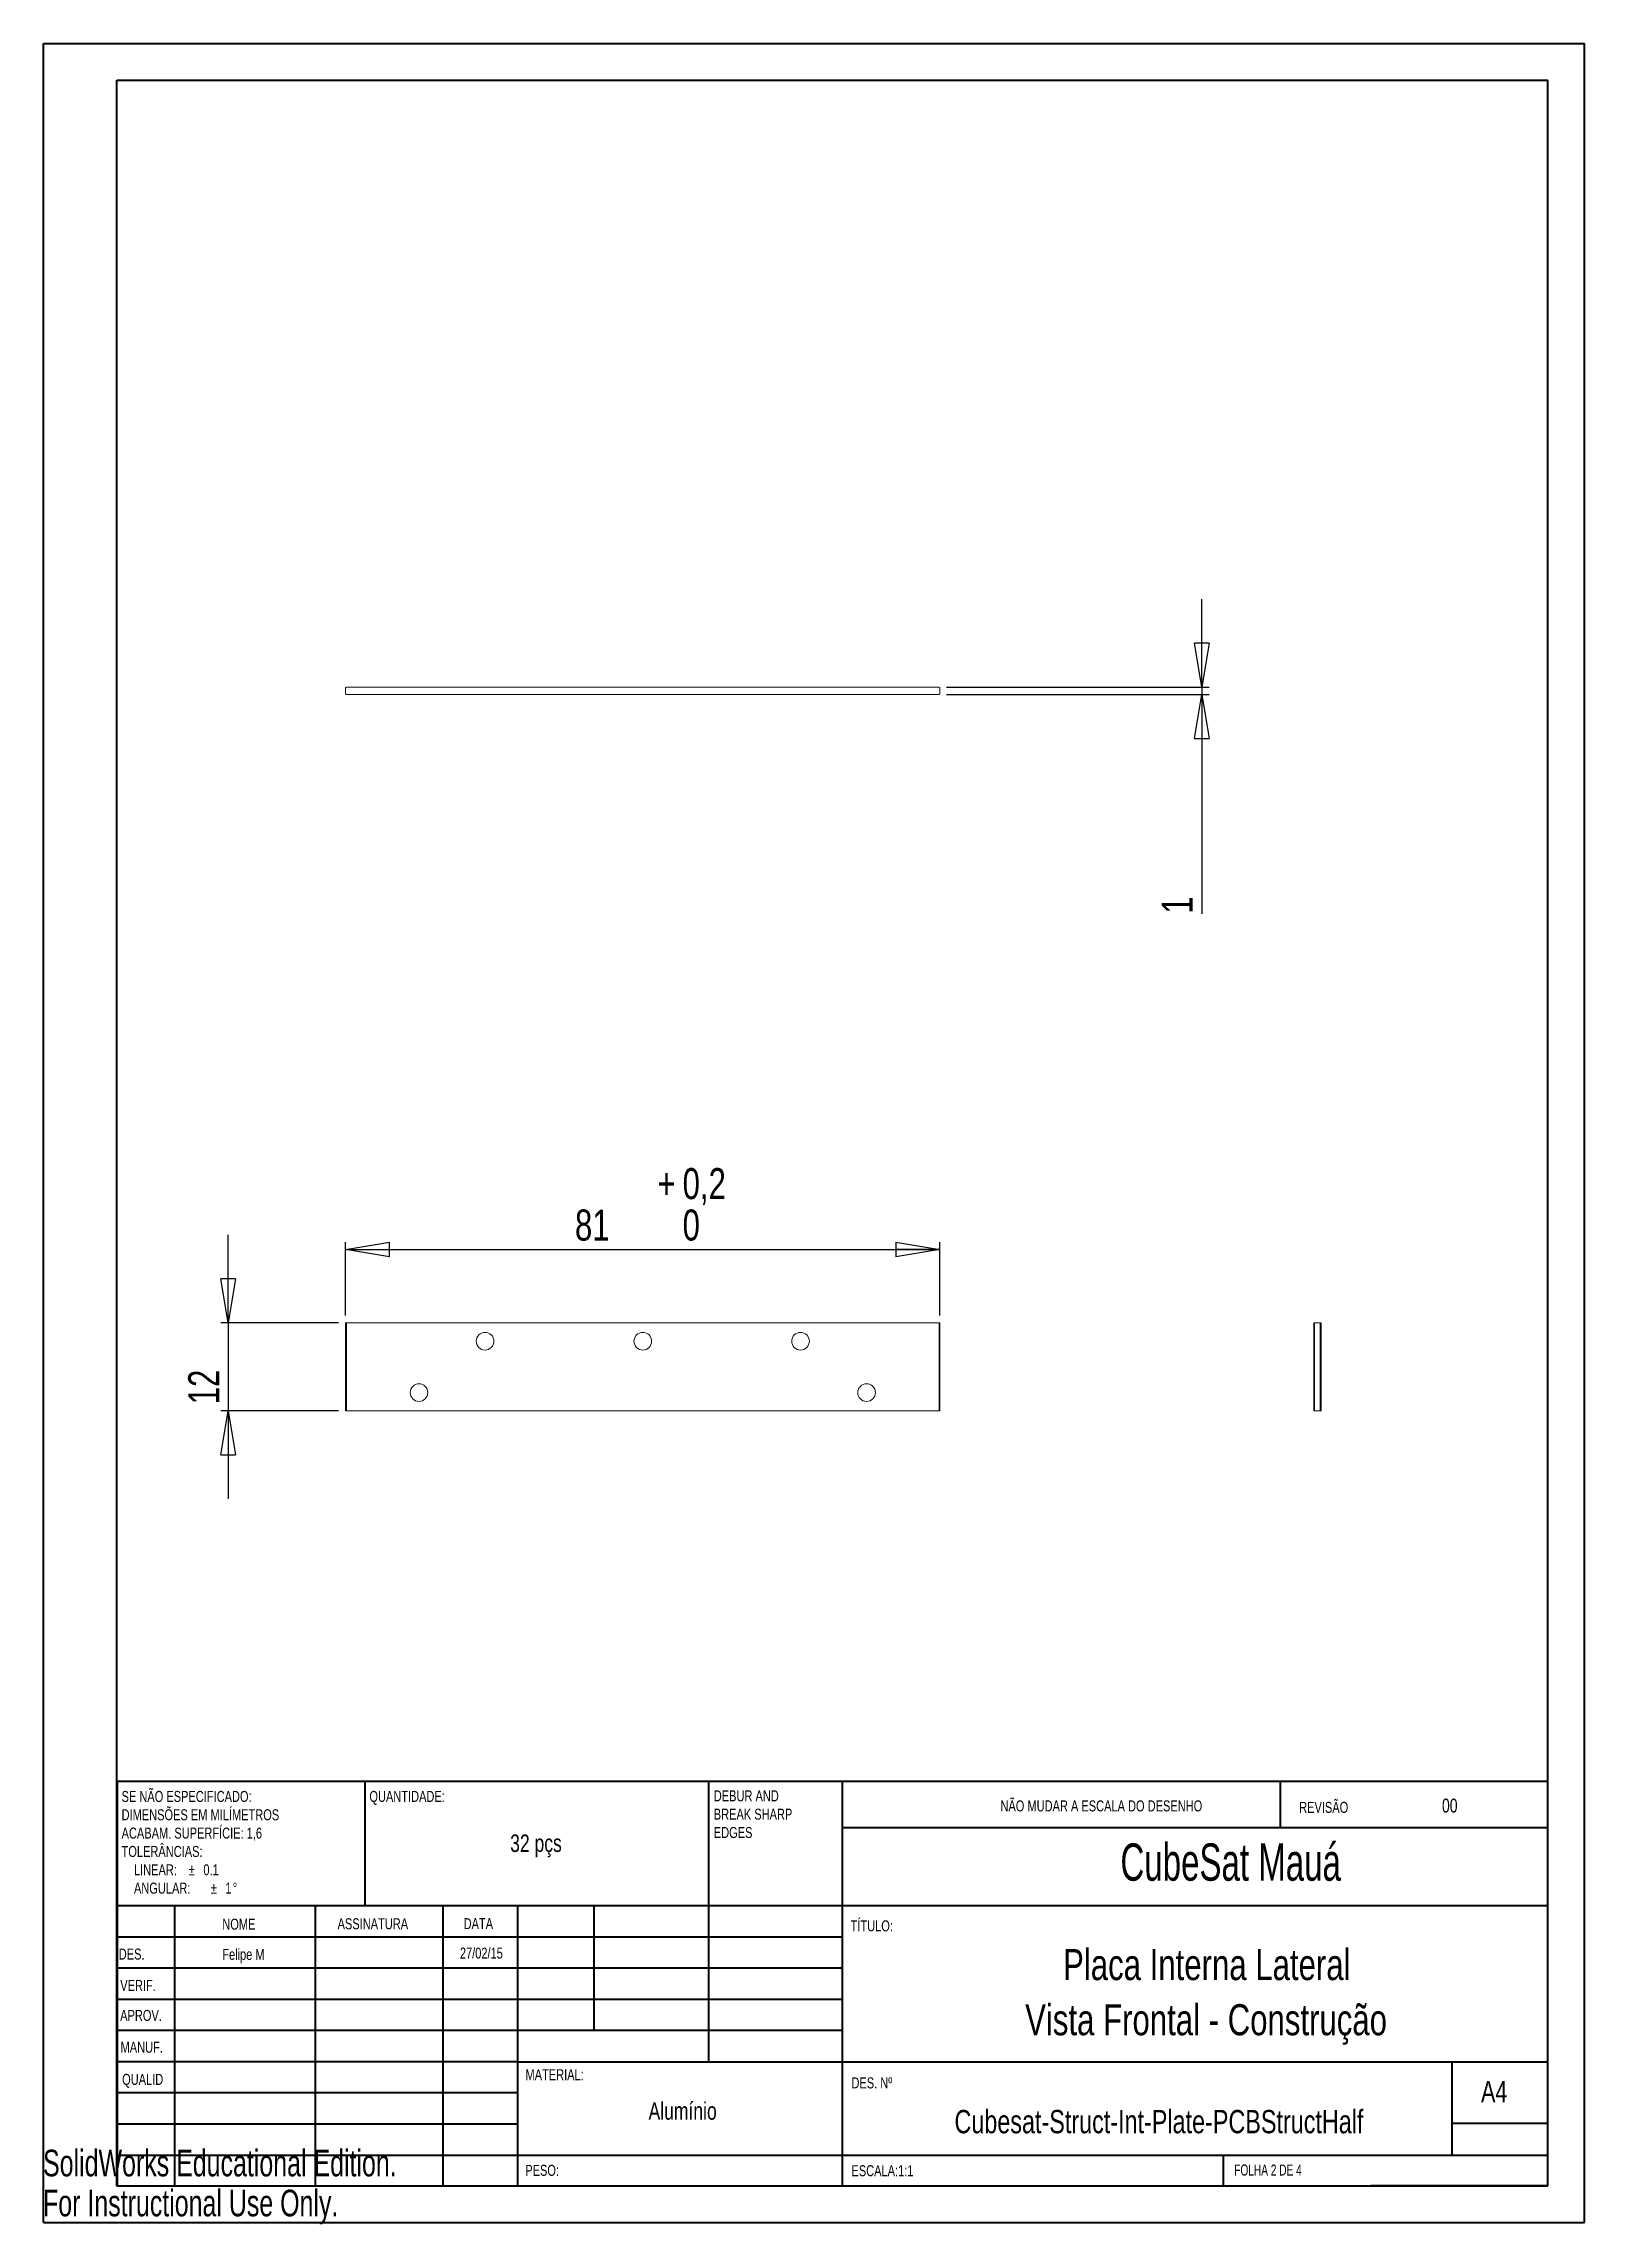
# Paper-space layout 'Folha02' of a CAD drawing. Header units: millimetres. Extents: x 0 to 210, y 0 to 297.
import ezdxf

# ---------------------------------------------------------------- set-up
doc = ezdxf.new("R2010")
doc.units = ezdxf.units.MM
doc.layers.add('FORMAT', color=7, linetype='Continuous')
doc.styles.add('SLDTEXTSTYLE0', font='TXT', dxfattribs={"width": 0.75})
doc.styles.add('SLDTEXTSTYLE1', font='TXT', dxfattribs={"width": 0.663})
doc.styles.add('SLDTEXTSTYLE2', font='TXT', dxfattribs={"width": 0.6875})
doc.styles.add('SLDTEXTSTYLE3', font='TXT', dxfattribs={"width": 0.7})
doc.dimstyles.new('SLDDIMSTYLE0', dxfattribs={"dimtxt": 4.233333, "dimasz": 5.9944, "dimexe": 0, "dimexo": 0.0625, "dimgap": 1.058333, "dimtad": 1, "dimrnd": 1e-09, "dimzin": 12, "dimdsep": 46, "dimtxsty": 'SLDTEXTSTYLE0', "dimblk1": 'CLOSED', "dimblk2": 'CLOSED', "dimsah": 1, "dimcen": 0.09, "dimadec": 0, "dimazin": 3, "dimtol": 1, "dimtp": 0.2, "dimtfac": 1, "dimtdec": 1, "dimtofl": 0, "dimtmove": 0, "dimatfit": 3, "dimldrblk": 'CLOSED', "dimfxl": 0, "dimfrac": 2, "dimtolj": 1, "dimarcsym": 0})
doc.dimstyles.new('SLDDIMSTYLE1', dxfattribs={"dimtxt": 4.233333, "dimasz": 5.9944, "dimexe": 0, "dimexo": 0.0625, "dimgap": 1.058333, "dimtad": 1, "dimrnd": 1e-09, "dimzin": 12, "dimdsep": 46, "dimtxsty": 'SLDTEXTSTYLE0', "dimblk1": 'CLOSED', "dimblk2": 'CLOSED', "dimsah": 1, "dimcen": 0.09, "dimadec": 0, "dimazin": 3, "dimtfac": 1, "dimtmove": 0, "dimatfit": 0, "dimldrblk": 'CLOSED', "dimfxl": 0, "dimfrac": 2, "dimtolj": 1, "dimtzin": 12, "dimarcsym": 0})

# ---------------------------------------------------------------- blocks, each defined once
blk = doc.blocks.new('SW_NOTE_2')
at = {"color": 0, "linetype": 'Continuous', "lineweight": 0, "char_height": 1.5, "attachment_point": 1, "style": 'SLDTEXTSTYLE0'}
for s, insert in [('DEBUR AND', (0, 1.93)), ('BREAK SHARP', (0, -0.57)), ('EDGES', (0, -3.07))]:
    blk.add_mtext(s, dxfattribs=dict(at, insert=insert))
blk = doc.blocks.new('SW_NOTE_3')
at = {"color": 0, "linetype": 'Continuous', "lineweight": 0, "char_height": 1.5, "attachment_point": 1, "style": 'SLDTEXTSTYLE0'}
for s, insert in [('SE NÃO ESPECIFICADO:', (0, 1.93)), ('ACABAM. SUPERFÍCIE: 1,6', (0, -3.07)), ('DIMENSÕES EM MILÍMETROS', (0, -0.57)), ('TOLERÂNCIAS:', (0, -5.57)), ('LINEAR:', (1.69, -8.07)), ('%%p', (9.16, -8.07)), ('0.1', (11.15, -8.07)), ('ANGULAR:', (1.69, -10.57)), ('%%p', (12.16, -10.57)), ('1', (14.15, -10.57)), ('%%d', (15.16, -10.57))]:
    blk.add_mtext(s, dxfattribs=dict(at, insert=insert))
blk = doc.blocks.new('_CLOSED')
at = {"color": 0, "linetype": 'ByBlock', "lineweight": -2}
for p, q in [((-1, 0.166667), (0, 0)), ((-1, 0.166667), (-1, -0.166667)), ((0, 0), (-1, -0.166667)), ((0, 0), (-1, 0))]:
    blk.add_line(p, q, dxfattribs=at)
blk = doc.blocks.new('_D')
at = {"layer": 'FORMAT'}
for p, q in [((41.24, 123.83), (41.24, 133.83)), ((122.24, 123.83), (122.24, 133.83)), ((41.24, 132.84), (122.24, 132.84))]:
    blk.add_line(p, q, dxfattribs=at)
at = {"layer": 'FORMAT', "xscale": 5.9944, "yscale": 5.9944, "rotation": 180.0000000000004}
blk.add_blockref('_CLOSED', (41.24, 132.84, 0.1), dxfattribs=at)
at = {"layer": 'FORMAT', "xscale": 5.9944, "yscale": 5.9944}
blk.add_blockref('_CLOSED', (122.24, 132.84, 0.1), dxfattribs=at)
at = {"layer": 'FORMAT', "attachment_point": 1, "style": 'SLDTEXTSTYLE0'}
for s, insert, char_height in [('+', (83.75, 143.94, 0.1), 4.23), ('0,2', (87.17, 143.94, 0.1), 4.233), ('81', (72.5, 138.29, 0.1), 4.233), ('0', (87.17, 138.29, 0.1), 4.23)]:
    blk.add_mtext(s, dxfattribs=dict(at, insert=insert, char_height=char_height))
blk = doc.blocks.new('_D_1')
at = {"layer": 'FORMAT'}
for p, q in [((25.24, 122.84), (25.24, 134.83)), ((40.25, 122.84), (24.25, 122.84)), ((25.24, 122.84), (25.24, 110.84)), ((40.25, 110.84), (24.25, 110.84)), ((25.24, 110.84), (25.24, 98.85))]:
    blk.add_line(p, q, dxfattribs=at)
at = {"layer": 'FORMAT', "xscale": 5.9944, "yscale": 5.9944}
for p, rotation in [((25.24, 122.84, 0.1), 270.0000000000004), ((25.24, 110.84, 0.1), 90.0000000000004)]:
    blk.add_blockref('_CLOSED', p, dxfattribs=dict(at, rotation=rotation))
at = {"layer": 'FORMAT', "insert": (19.79, 111.74, 0.1), "char_height": 4.233, "attachment_point": 1, "rotation": 90, "style": 'SLDTEXTSTYLE0'}
blk.add_mtext('12', dxfattribs=at)
blk = doc.blocks.new('_D_2')
at = {"layer": 'FORMAT'}
for p, q in [((157.93, 209.5), (157.93, 221.49)), ((123.14, 209.5), (158.92, 209.5)), ((123.14, 208.5), (158.92, 208.5)), ((157.93, 209.5), (157.93, 208.5)), ((157.93, 208.5), (157.93, 178.61))]:
    blk.add_line(p, q, dxfattribs=at)
at = {"layer": 'FORMAT', "xscale": 5.9944, "yscale": 5.9944}
for p, rotation in [((157.93, 209.5, 0.1), 270.0000000000004), ((157.93, 208.5, 0.1), 90.0000000000004)]:
    blk.add_blockref('_CLOSED', p, dxfattribs=dict(at, rotation=rotation))
at = {"layer": 'FORMAT', "insert": (152.47, 178.61, 0.1), "char_height": 4.23, "attachment_point": 1, "rotation": 90, "style": 'SLDTEXTSTYLE0'}
blk.add_mtext('1', dxfattribs=at)

psp = doc.layouts.new('Folha02')

# ---------------------------------------------------------------- linework, layer by layer
at = {"color": 7, "linetype": 'Continuous', "lineweight": 40}
for p, q in [((0.079, 0.215), (0.079, 297.215)), ((0.079, 297.215), (210.079, 297.215)), ((210.079, 0.215), (210.079, 297.215)), ((210.079, 292.215), (210.079, 297.215)), ((10.079, 292.215), (205.079, 292.215)), ((10.079, 5.215), (10.079, 292.215)), ((205.079, 5.215), (205.079, 292.215)), ((10.111, 60.371), (205.079, 60.371)), ((10.111, 60.371), (10.111, 5.121)), ((43.911, 43.371), (43.911, 60.371)), ((90.711, 60.371), (90.711, 22.121)), ((108.911, 60.371), (108.911, 5.121)), ((168.679, 54.09), (168.679, 60.465)), ((205.079, 53.996), (108.911, 53.996)), ((205.079, 43.371), (10.111, 43.371)), ((17.911, 43.371), (17.911, 5.121)), ((37.102, 43.371), (37.102, 5.121)), ((54.51, 43.371), (54.51, 5.121)), ((64.711, 5.121), (64.711, 43.371)), ((75.111, 26.371), (75.111, 43.371)), ((108.911, 39.121), (10.111, 39.121)), ((108.911, 34.871), (10.111, 34.871)), ((108.911, 30.621), (10.111, 30.621)), ((108.911, 26.371), (10.111, 26.371)), ((64.711, 22.121), (10.111, 22.121)), ((64.711, 22.121), (205.079, 22.121)), ((192.079, 9.465), (192.079, 22.215)), ((64.711, 17.871), (10.111, 17.871)), ((64.711, 13.621), (10.111, 13.621)), ((205.079, 13.715), (192.079, 13.715)), ((10.111, 9.371), (205.079, 9.371)), ((160.879, 5.215), (160.879, 9.465)), ((10.079, 5.215), (205.079, 5.215)), ((205.079, 5.215), (180.988, 5.215)), ((0.079, 0.215), (210.079, 0.215))]:
    psp.add_line(p, q, dxfattribs=at)
at = {"color": 7, "linetype": 'Continuous', "lineweight": 15}
for p, q in [((41.245, 208.598), (41.245, 209.398)), ((122.145, 209.498), (41.345, 209.498)), ((122.145, 208.498), (41.345, 208.498)), ((122.245, 208.598), (122.245, 209.398)), ((41.245, 110.838), (41.245, 122.838)), ((41.245, 122.838), (41.345, 122.838)), ((41.345, 122.838), (41.345, 110.838)), ((122.145, 122.838), (41.345, 122.838)), ((122.145, 110.838), (122.145, 122.838)), ((122.145, 122.838), (122.245, 122.838)), ((122.245, 122.838), (122.245, 110.838)), ((173.188, 110.838), (173.188, 122.838)), ((173.188, 122.838), (173.288, 122.838)), ((173.288, 122.838), (173.288, 110.838)), ((173.288, 122.838), (174.088, 122.838)), ((174.088, 110.838), (174.088, 122.838)), ((174.088, 122.838), (174.188, 122.838)), ((174.188, 122.838), (174.188, 110.838)), ((41.345, 110.838), (41.245, 110.838)), ((41.345, 110.838), (122.145, 110.838)), ((122.245, 110.838), (122.145, 110.838)), ((173.288, 110.838), (173.188, 110.838)), ((173.288, 110.838), (174.088, 110.838)), ((174.188, 110.838), (174.088, 110.838))]:
    psp.add_line(p, q, dxfattribs=at)
for centre in [(60.245, 120.338), (81.745, 120.338), (103.245, 120.338), (51.245, 113.338), (112.245, 113.338)]:
    psp.add_circle(centre, 1.2, dxfattribs=at)
for centre, start, end in [((41.345, 209.398), 90, 180), ((41.345, 208.598), 180, 270), ((122.145, 209.398), 0, 90), ((122.145, 208.598), 270, 0)]:
    psp.add_arc(centre, 0.1, start, end, dxfattribs=at)

# ---------------------------------------------------------------- block references
at = {"color": 7, "linetype": 'Continuous', "lineweight": 0}
for name, p in [('SW_NOTE_3', (10.704, 57.108)), ('SW_NOTE_2', (91.42, 57.19))]:
    psp.add_blockref(name, p, dxfattribs=at)

# ---------------------------------------------------------------- texts
for s, insert, char_height, attachment_point, style in [('QUANTIDADE:', (44.482, 59.04), 1.5, 1, 'SLDTEXTSTYLE0'), ('NÃO MUDAR A ESCALA DO DESENHO', (130.493, 57.748), 1.5, 1, 'SLDTEXTSTYLE0'), ('REVISÃO', (171.206, 57.55), 1.5, 1, 'SLDTEXTSTYLE0'), ('00', (191.731, 57.99), 1.905, 2, 'SLDTEXTSTYLE0'), ('32 pçs', (67.187, 53.102), 2.3813, 2, 'SLDTEXTSTYLE0'), ('CubeSat Mauá', (161.869, 51.883), 5.08, 2, 'SLDTEXTSTYLE1'), ('NOME', (24.433, 41.622), 1.5, 1, 'SLDTEXTSTYLE0'), ('ASSINATURA', (40.144, 41.683), 1.5, 1, 'SLDTEXTSTYLE0'), ('DATA', (57.326, 41.697), 1.5, 1, 'SLDTEXTSTYLE0'), ('TÍTULO:', (110.067, 41.399), 1.5, 1, 'SLDTEXTSTYLE0'), ('DES.', (10.323, 37.551), 1.5, 1, 'SLDTEXTSTYLE0'), ('Felipe M', (27.31, 37.504), 1.4986, 2, 'SLDTEXTSTYLE0'), ('27/02/15', (59.74, 37.68), 1.4986, 2, 'SLDTEXTSTYLE0'), ('Placa Interna Lateral', (158.618, 37.487), 4.23333, 2, 'SLDTEXTSTYLE0'), ('VERIF.', (10.521, 33.275), 1.5, 1, 'SLDTEXTSTYLE0'), ('APROV.', (10.513, 29.185), 1.5, 1, 'SLDTEXTSTYLE0'), ('MANUF.', (10.566, 24.855), 1.5, 1, 'SLDTEXTSTYLE0'), ('MATERIAL:', (65.757, 21.107), 1.5, 1, 'SLDTEXTSTYLE0'), ('QUALID', (10.78, 20.471), 1.5, 1, 'SLDTEXTSTYLE0'), ('DES. Nº', (110.185, 19.99), 1.5, 1, 'SLDTEXTSTYLE0'), ('A4', (196, 19.515), 2.9104, 1, 'SLDTEXTSTYLE0'), ('Alumínio', (87.179, 16.606), 2.3813, 2, 'SLDTEXTSTYLE0'), ('Cubesat-Struct-Int-Plate-PCBStructHalf', (152.096, 15.551), 3.175, 2, 'SLDTEXTSTYLE0'), ('PESO:', (65.729, 8.07), 1.4986, 1, 'SLDTEXTSTYLE0'), ('ESCALA:1:1', (110.185, 8.021), 1.5, 1, 'SLDTEXTSTYLE0'), ('FOLHA 2 DE 4', (162.357, 8.115), 1.5, 1, 'SLDTEXTSTYLE2')]:
    psp.add_mtext(s, dxfattribs=dict(at, insert=insert, char_height=char_height, attachment_point=attachment_point, style=style))
at = {"color": 7, "linetype": 'Continuous', "char_height": 3.633, "attachment_point": 1, "style": 'SLDTEXTSTYLE3'}
for s, insert in [('SolidWorks Educational Edition.', (0, 10.133)), ('For Instructional Use Only.', (0, 4.683))]:
    psp.add_mtext(s, dxfattribs=dict(at, insert=insert))
at = {"layer": 'FORMAT', "insert": (158.516, 29.969), "char_height": 4.23333, "attachment_point": 2, "style": 'SLDTEXTSTYLE0'}
psp.add_mtext('Vista Frontal - Construção', dxfattribs=at)

# ---------------------------------------------------------------- dimensions: what is measured, and where the dimension line sits
at = {"layer": 'FORMAT'}
for base, p1, p2, picture, middle in [((157.928, 208.498), (122.145, 209.498), (122.145, 208.498), '_D_2', (157.928, 181.891)), ((25.245, 110.838), (41.245, 122.838), (41.245, 110.838), '_D_1', (25.245, 116.583))]:
    dim = psp.add_linear_dim(base=base, p1=p1, p2=p2, angle=90, dimstyle='SLDDIMSTYLE1', dxfattribs=at)
    dim.commit()
    dim.dimension.update_dxf_attribs({"geometry": picture, "text_midpoint": middle, "dimtype": 160})
dim = psp.add_linear_dim(base=(122.245, 132.838), p1=(41.245, 122.838), p2=(122.245, 122.838), dimstyle='SLDDIMSTYLE0', dxfattribs=at)
dim.commit()
dim.dimension.update_dxf_attribs({"geometry": '_D', "text_midpoint": (83.745, 132.838), "dimtype": 160})

doc.saveas('drawing.dxf')
